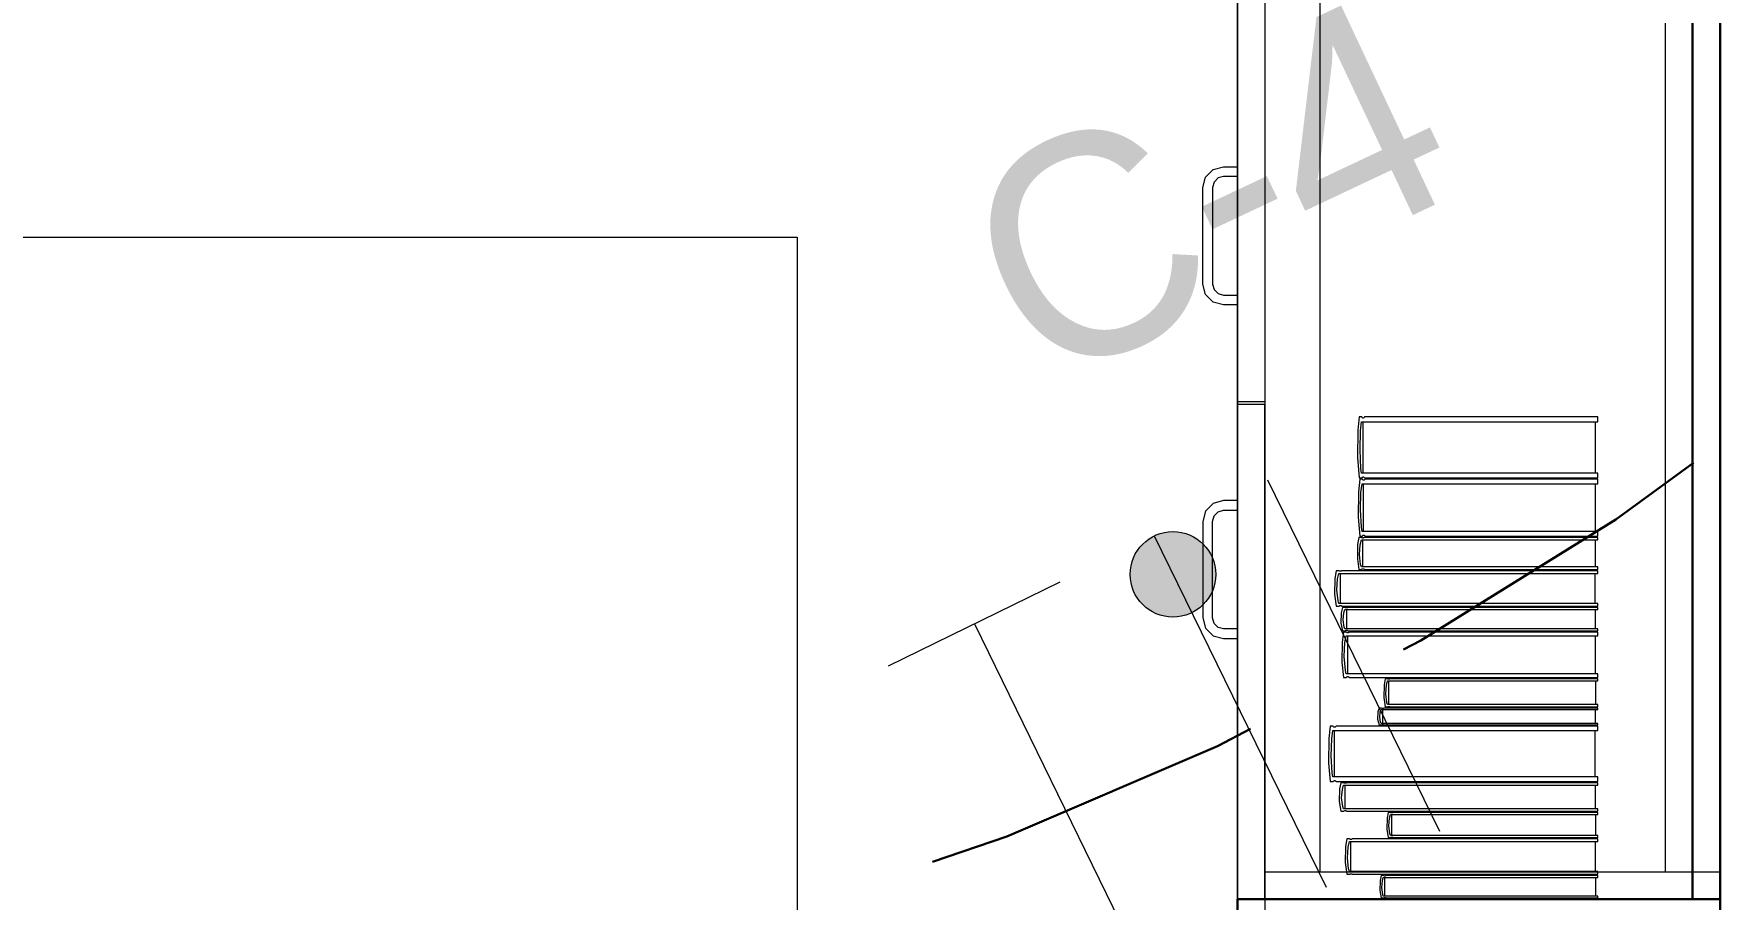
# Model space of a CAD drawing. Header units: inches. Extents: x -19 to 5698, y -728 to 92.
# Drawn here: x 111.298 to 112.52, y 20.981 to 21.608 of the extents above; entities that cross this region are included whole.
import ezdxf

# ---------------------------------------------------------------- set-up
doc = ezdxf.new("R2010")
doc.units = ezdxf.units.IN
doc.header["$MEASUREMENT"] = 0
doc.set_wipeout_variables(frame=1)
for name, pattern in [('CONTINUA', [0]), ('HIDDEN', [0.375, 0.25, -0.125]), ('RAYITAS', [0.375, 0.25, -0.125]), ('Wipeout_Contour', [1, 0, -1])]:
    doc.linetypes.add(name, pattern=pattern)
for name, color, linetype, lineweight in [('00 conduct tomacorr', 120, 'HIDDEN', 30), ('00 IE CKTO ILUMINACION', 3, 'Continuous', 50), ('T-TECHO-E', 150, 'Continuous', 20), ('TOMACORRIENTE', 22, 'RAYITAS', 9)]:
    doc.layers.add(name, color=color, linetype=linetype, lineweight=lineweight)
doc.layers.add('02 _ ARQ _ ZON _ Espacio.3D', color=7, linetype='Continuous')
doc.layers.add('Interior - Mobiliario', color=7, linetype='Continuous')

# ---------------------------------------------------------------- blocks, each defined once
blk = doc.blocks.new('a')
at = {"layer": 'TOMACORRIENTE', "ltscale": 0.05}
h = blk.add_hatch(color=4, dxfattribs=at)
edge = h.paths.add_edge_path()
edge.add_arc((0, 0.0752), 0.02106, 0, 360)
at = {"layer": 'TOMACORRIENTE', "color": 4}
for p, q in [((-0.14553, 0.09625), (-0.0515, 0.09625)), ((-0.09851, 0.09625), (-0.09851, -0.09657)), ((0, 0.09625), (0, -0.09625)), ((0.06232, -0.09625), (0.06232, 0.09625))]:
    blk.add_line(p, q, dxfattribs=at)
blk.add_circle((0, 0.0752), 0.02106, dxfattribs=at)
blk = doc.blocks.new('CABLE 3FACE')
at = {"layer": 'T-TECHO-E', "rotation": 59.94170052614085}
blk.add_blockref('a', (0, 0), dxfattribs=at)

msp = doc.modelspace()

# ---------------------------------------------------------------- linework, layer by layer
at = {"layer": '02 _ ARQ _ ZON _ Espacio.3D', "color": 254, "linetype": 'Continuous', "lineweight": 0, "flags": 128}
msp.add_lwpolyline([(100.8201, 17.4), (112.52, 17.4), (112.52, 29.6999), (100.82, 29.7), (100.82, 27.9653), (102.07, 27.9653), (102.07, 27.7902), (100.82, 27.7902)], close=True, dxfattribs=at)
at = {"layer": 'Interior - Mobiliario', "color": 175, "linetype": 'Continuous', "lineweight": 13}
for p, q in [((112.17, 20.9607), (112.17, 22.4607)), ((112.17, 22.4407), (112.17, 20.9807)), ((112.17, 22.4407), (112.17, 20.9807)), ((112.19, 22.4407), (112.19, 20.9807)), ((112.19, 22.4407), (112.19, 20.9807)), ((112.19, 22.4407), (112.19, 20.9807)), ((112.5, 20.9807), (112.5, 22.4407)), ((112.19, 22.4207), (112.19, 21.0007)), ((112.23, 21.0007), (112.23, 22.4207)), ((112.48, 22.4207), (112.48, 21.0007)), ((112.17, 21.7007), (112.17, 21.3417)), ((112.19, 21.7007), (112.19, 21.3417)), ((112.145, 21.4967), (112.147, 21.5042)), ((112.147, 21.5042), (112.1525, 21.5097)), ((112.1525, 21.5097), (112.16, 21.5117)), ((112.156, 21.5037), (112.1531, 21.5007)), ((112.16, 21.5047), (112.156, 21.5037)), ((112.16, 21.5117), (112.17, 21.5117)), ((112.17, 21.5047), (112.16, 21.5047)), ((112.17, 21.5117), (112.17, 21.5047)), ((112.145, 21.4267), (112.145, 21.4967)), ((112.1531, 21.5007), (112.152, 21.4967)), ((112.152, 21.4967), (112.152, 21.4267)), ((112.147, 21.4192), (112.145, 21.4267)), ((112.1525, 21.4137), (112.147, 21.4192)), ((112.152, 21.4267), (112.1531, 21.4227)), ((112.1531, 21.4227), (112.156, 21.4198)), ((112.156, 21.4198), (112.16, 21.4187)), ((112.16, 21.4187), (112.17, 21.4187)), ((112.17, 21.4187), (112.17, 21.4117)), ((112.16, 21.4117), (112.1525, 21.4137)), ((112.17, 21.4117), (112.16, 21.4117)), ((112.17, 21.3417), (112.19, 21.3417)), ((112.17, 20.9807), (112.17, 21.3397)), ((112.17, 21.3397), (112.19, 21.3397)), ((112.19, 20.9807), (112.19, 21.3397)), ((112.2584, 21.3304), (112.2574, 21.3207)), ((112.2602, 21.3304), (112.2584, 21.3304)), ((112.2603, 21.3302), (112.2602, 21.3304)), ((112.2606, 21.3299), (112.2603, 21.3302)), ((112.2622, 21.3304), (112.262, 21.3301)), ((112.4313, 21.3304), (112.2622, 21.3304)), ((112.4313, 21.3268), (112.4313, 21.3304)), ((112.2574, 21.3207), (112.2572, 21.3009)), ((112.2589, 21.3066), (112.2593, 21.3202)), ((112.2593, 21.3202), (112.2601, 21.3268)), ((112.2601, 21.3268), (112.4313, 21.3268)), ((112.2608, 21.3297), (112.2606, 21.3299)), ((112.261, 21.3296), (112.2608, 21.3297)), ((112.2613, 21.3296), (112.261, 21.3296)), ((112.261, 21.3268), (112.261, 21.2897)), ((112.2616, 21.3297), (112.2613, 21.3296)), ((112.2618, 21.3299), (112.2616, 21.3297)), ((112.262, 21.3301), (112.2618, 21.3299)), ((112.4296, 21.2897), (112.4296, 21.3268)), ((112.2596, 21.2931), (112.2589, 21.3066)), ((112.2572, 21.3009), (112.2584, 21.2862)), ((112.2587, 21.2852), (112.2578, 21.2761)), ((112.2584, 21.2862), (112.2602, 21.2862)), ((112.2606, 21.2852), (112.2587, 21.2852)), ((112.2601, 21.2897), (112.2596, 21.2931)), ((112.2596, 21.2757), (112.2604, 21.2819)), ((112.4313, 21.2897), (112.2601, 21.2897)), ((112.2602, 21.2862), (112.2604, 21.2864)), ((112.2604, 21.2864), (112.2606, 21.2867)), ((112.2604, 21.2819), (112.4313, 21.2819)), ((112.2606, 21.2867), (112.2609, 21.2868)), ((112.2607, 21.285), (112.2606, 21.2852)), ((112.2609, 21.2848), (112.2607, 21.285)), ((112.2609, 21.2868), (112.2611, 21.2869)), ((112.2611, 21.2846), (112.2609, 21.2848)), ((112.2611, 21.2869), (112.2614, 21.2869)), ((112.2614, 21.2845), (112.2611, 21.2846)), ((112.2613, 21.2819), (112.2613, 21.2473)), ((112.2614, 21.2869), (112.2616, 21.2868)), ((112.2616, 21.2845), (112.2614, 21.2845)), ((112.2616, 21.2868), (112.2618, 21.2866)), ((112.2619, 21.2846), (112.2616, 21.2845)), ((112.2618, 21.2866), (112.2621, 21.2863)), ((112.2621, 21.2847), (112.2619, 21.2846)), ((112.2621, 21.2863), (112.2622, 21.2862)), ((112.2624, 21.285), (112.2621, 21.2847)), ((112.2622, 21.2862), (112.4313, 21.2862)), ((112.2625, 21.2852), (112.2624, 21.285)), ((112.4313, 21.2852), (112.2625, 21.2852)), ((112.4296, 21.2473), (112.4296, 21.2819)), ((112.4313, 21.2862), (112.4313, 21.2897)), ((112.4313, 21.2819), (112.4313, 21.2852)), ((112.16, 21.2697), (112.1525, 21.2677)), ((112.17, 21.2697), (112.16, 21.2697)), ((112.17, 21.2627), (112.17, 21.2697)), ((112.2578, 21.2761), (112.2576, 21.2577)), ((112.2592, 21.2631), (112.2596, 21.2757)), ((112.147, 21.2622), (112.145, 21.2547)), ((112.1525, 21.2677), (112.147, 21.2622)), ((112.152, 21.2547), (112.1531, 21.2587)), ((112.1531, 21.2587), (112.156, 21.2617)), ((112.156, 21.2617), (112.16, 21.2627)), ((112.16, 21.2627), (112.17, 21.2627)), ((112.2576, 21.2577), (112.2587, 21.244)), ((112.2599, 21.2504), (112.2592, 21.2631)), ((112.145, 21.2547), (112.145, 21.1847)), ((112.152, 21.1847), (112.152, 21.2547)), ((112.2604, 21.2473), (112.2599, 21.2504)), ((112.4313, 21.2473), (112.2604, 21.2473)), ((112.261, 21.2445), (112.2612, 21.2446)), ((112.2612, 21.2446), (112.2614, 21.2447)), ((112.2614, 21.2447), (112.2617, 21.2447)), ((112.2617, 21.2447), (112.2619, 21.2446)), ((112.4313, 21.244), (112.4313, 21.2473)), ((112.2572, 21.238), (112.257, 21.2276)), ((112.2581, 21.243), (112.2572, 21.238)), ((112.26, 21.243), (112.2581, 21.243)), ((112.2586, 21.2306), (112.2591, 21.2377)), ((112.2587, 21.244), (112.2606, 21.244)), ((112.2591, 21.2377), (112.2599, 21.2412)), ((112.2599, 21.2412), (112.4313, 21.2412)), ((112.2601, 21.2429), (112.26, 21.243)), ((112.2603, 21.2428), (112.2601, 21.2429)), ((112.2606, 21.2427), (112.2603, 21.2428)), ((112.2606, 21.244), (112.2607, 21.2442)), ((112.2608, 21.2426), (112.2606, 21.2427)), ((112.2607, 21.2442), (112.261, 21.2445)), ((112.2607, 21.2412), (112.2607, 21.2218)), ((112.2611, 21.2426), (112.2608, 21.2426)), ((112.2613, 21.2427), (112.2611, 21.2426)), ((112.2616, 21.2428), (112.2613, 21.2427)), ((112.2618, 21.2429), (112.2616, 21.2428)), ((112.2619, 21.243), (112.2618, 21.2429)), ((112.2619, 21.2446), (112.2622, 21.2444)), ((112.4313, 21.243), (112.2619, 21.243)), ((112.2622, 21.2444), (112.2624, 21.2442)), ((112.2624, 21.2442), (112.2625, 21.244)), ((112.2625, 21.244), (112.4313, 21.244)), ((112.4296, 21.2218), (112.4296, 21.2412)), ((112.4313, 21.2412), (112.4313, 21.243)), ((112.257, 21.2276), (112.2581, 21.2199)), ((112.2593, 21.2235), (112.2586, 21.2306)), ((112.2599, 21.2218), (112.2593, 21.2235)), ((112.4313, 21.2218), (112.2599, 21.2218)), ((112.2601, 21.22), (112.2604, 21.2202)), ((112.2604, 21.2202), (112.2606, 21.2203)), ((112.2606, 21.2203), (112.2609, 21.2203)), ((112.2609, 21.2203), (112.2611, 21.2203)), ((112.2611, 21.2203), (112.2614, 21.2203)), ((112.2614, 21.2203), (112.2616, 21.2202)), ((112.4313, 21.2199), (112.4313, 21.2218)), ((112.2406, 21.2133), (112.2404, 21.2018)), ((112.2416, 21.2189), (112.2406, 21.2133)), ((112.2437, 21.2189), (112.2416, 21.2189)), ((112.2422, 21.2051), (112.2427, 21.213)), ((112.2427, 21.213), (112.2435, 21.2169)), ((112.2435, 21.2169), (112.4313, 21.2169)), ((112.2438, 21.2188), (112.2437, 21.2189)), ((112.244, 21.2187), (112.2438, 21.2188)), ((112.2443, 21.2186), (112.244, 21.2187)), ((112.2446, 21.2185), (112.2443, 21.2186)), ((112.2445, 21.2169), (112.2445, 21.1952)), ((112.2449, 21.2185), (112.2446, 21.2185)), ((112.2451, 21.2185), (112.2449, 21.2185)), ((112.2454, 21.2186), (112.2451, 21.2185)), ((112.2456, 21.2188), (112.2454, 21.2186)), ((112.2458, 21.2189), (112.2456, 21.2188)), ((112.4313, 21.2189), (112.2458, 21.2189)), ((112.2581, 21.2199), (112.26, 21.2199)), ((112.26, 21.2199), (112.2601, 21.22)), ((112.2616, 21.2202), (112.2618, 21.22)), ((112.2618, 21.22), (112.2619, 21.2199)), ((112.2619, 21.2199), (112.4313, 21.2199)), ((112.4294, 21.1952), (112.4294, 21.2169)), ((112.4313, 21.2169), (112.4313, 21.2189)), ((112.2404, 21.2018), (112.2416, 21.1932)), ((112.243, 21.1972), (112.2422, 21.2051)), ((112.2435, 21.1952), (112.243, 21.1972)), ((112.145, 21.1847), (112.147, 21.1772)), ((112.1531, 21.1807), (112.152, 21.1847)), ((112.2416, 21.1932), (112.2437, 21.1932)), ((112.4313, 21.1952), (112.2435, 21.1952)), ((112.2437, 21.1932), (112.2438, 21.1933)), ((112.2438, 21.1933), (112.2441, 21.1935)), ((112.2441, 21.1935), (112.2444, 21.1936)), ((112.2444, 21.1936), (112.2446, 21.1936)), ((112.2446, 21.1936), (112.2449, 21.1936)), ((112.2449, 21.1936), (112.2452, 21.1935)), ((112.2452, 21.1885), (112.2449, 21.181)), ((112.2452, 21.1935), (112.2454, 21.1934)), ((112.2462, 21.1922), (112.2452, 21.1885)), ((112.2454, 21.1934), (112.2457, 21.1933)), ((112.2457, 21.1933), (112.2458, 21.1932)), ((112.2458, 21.1932), (112.4313, 21.1932)), ((112.2482, 21.1922), (112.2462, 21.1922)), ((112.2467, 21.1832), (112.2472, 21.1883)), ((112.2472, 21.1883), (112.248, 21.1908)), ((112.248, 21.1908), (112.4313, 21.1908)), ((112.2483, 21.1921), (112.2482, 21.1922)), ((112.2485, 21.192), (112.2483, 21.1921)), ((112.2488, 21.1919), (112.2485, 21.192)), ((112.249, 21.1919), (112.2488, 21.1919)), ((112.2493, 21.1919), (112.249, 21.1919)), ((112.249, 21.1908), (112.249, 21.1768)), ((112.2496, 21.1919), (112.2493, 21.1919)), ((112.2498, 21.192), (112.2496, 21.1919)), ((112.2501, 21.1921), (112.2498, 21.192)), ((112.2502, 21.1922), (112.2501, 21.1921)), ((112.4313, 21.1922), (112.2502, 21.1922)), ((112.4295, 21.1768), (112.4295, 21.1908)), ((112.4313, 21.1932), (112.4313, 21.1952)), ((112.4313, 21.1908), (112.4313, 21.1922)), ((112.147, 21.1772), (112.1525, 21.1717)), ((112.1525, 21.1717), (112.16, 21.1697)), ((112.156, 21.1778), (112.1531, 21.1807)), ((112.16, 21.1767), (112.156, 21.1778)), ((112.17, 21.1767), (112.16, 21.1767)), ((112.17, 21.1697), (112.17, 21.1767)), ((112.2449, 21.181), (112.2462, 21.1754)), ((112.247, 21.1744), (112.246, 21.1672)), ((112.2462, 21.1754), (112.2482, 21.1754)), ((112.2475, 21.178), (112.2467, 21.1832)), ((112.249, 21.1744), (112.247, 21.1744)), ((112.248, 21.1768), (112.2475, 21.178)), ((112.4313, 21.1768), (112.248, 21.1768)), ((112.248, 21.1669), (112.2488, 21.1718)), ((112.2482, 21.1754), (112.2483, 21.1755)), ((112.2483, 21.1755), (112.2486, 21.1756)), ((112.2486, 21.1756), (112.2488, 21.1757)), ((112.2488, 21.1757), (112.2491, 21.1757)), ((112.2488, 21.1718), (112.4313, 21.1718)), ((112.2491, 21.1743), (112.249, 21.1744)), ((112.2491, 21.1757), (112.2494, 21.1757)), ((112.2493, 21.1741), (112.2491, 21.1743)), ((112.2496, 21.174), (112.2493, 21.1741)), ((112.2494, 21.1757), (112.2496, 21.1757)), ((112.2496, 21.1757), (112.2499, 21.1756)), ((112.2498, 21.1739), (112.2496, 21.174)), ((112.2501, 21.1739), (112.2498, 21.1739)), ((112.2498, 21.1718), (112.2498, 21.1442)), ((112.2499, 21.1756), (112.2501, 21.1755)), ((112.2501, 21.1755), (112.2502, 21.1754)), ((112.2504, 21.1739), (112.2501, 21.1739)), ((112.2502, 21.1754), (112.4313, 21.1754)), ((112.2506, 21.1741), (112.2504, 21.1739)), ((112.2509, 21.1742), (112.2506, 21.1741)), ((112.251, 21.1744), (112.2509, 21.1742)), ((112.4313, 21.1744), (112.251, 21.1744)), ((112.4295, 21.1442), (112.4295, 21.1718)), ((112.4313, 21.1754), (112.4313, 21.1768)), ((112.4313, 21.1718), (112.4313, 21.1744)), ((112.16, 21.1697), (112.17, 21.1697)), ((112.246, 21.1672), (112.2458, 21.1526)), ((112.2475, 21.1568), (112.248, 21.1669)), ((112.2458, 21.1526), (112.247, 21.1416)), ((112.2483, 21.1467), (112.2475, 21.1568)), ((112.247, 21.1416), (112.249, 21.1416)), ((112.2488, 21.1442), (112.2483, 21.1467)), ((112.4313, 21.1442), (112.2488, 21.1442)), ((112.249, 21.1416), (112.2491, 21.1418)), ((112.2491, 21.1418), (112.2494, 21.142)), ((112.2494, 21.142), (112.2496, 21.1421)), ((112.2496, 21.1421), (112.2499, 21.1422)), ((112.2499, 21.1422), (112.2502, 21.1422)), ((112.2502, 21.1422), (112.2504, 21.1421)), ((112.2504, 21.1421), (112.2507, 21.1419)), ((112.2507, 21.1419), (112.2509, 21.1417)), ((112.2509, 21.1417), (112.251, 21.1416)), ((112.251, 21.1416), (112.4313, 21.1416)), ((112.2764, 21.1361), (112.2762, 21.127)), ((112.2772, 21.1406), (112.2764, 21.1361)), ((112.2789, 21.1406), (112.2772, 21.1406)), ((112.2777, 21.1297), (112.278, 21.1359)), ((112.278, 21.1359), (112.2788, 21.139)), ((112.2788, 21.139), (112.4313, 21.139)), ((112.279, 21.1405), (112.2789, 21.1406)), ((112.2792, 21.1404), (112.279, 21.1405)), ((112.2794, 21.1403), (112.2792, 21.1404)), ((112.2796, 21.1403), (112.2794, 21.1403)), ((112.2795, 21.139), (112.2795, 21.1219)), ((112.2798, 21.1403), (112.2796, 21.1403)), ((112.2801, 21.1403), (112.2798, 21.1403)), ((112.2803, 21.1404), (112.2801, 21.1403)), ((112.2805, 21.1405), (112.2803, 21.1404)), ((112.2806, 21.1406), (112.2805, 21.1405)), ((112.4313, 21.1406), (112.2806, 21.1406)), ((112.4298, 21.1219), (112.4298, 21.139)), ((112.4313, 21.1416), (112.4313, 21.1442)), ((112.4313, 21.139), (112.4313, 21.1406)), ((112.2762, 21.127), (112.2772, 21.1202)), ((112.2783, 21.1234), (112.2777, 21.1297)), ((112.2788, 21.1219), (112.2783, 21.1234)), ((112.2718, 21.1166), (112.2716, 21.1112)), ((112.2716, 21.1112), (112.2727, 21.1072)), ((112.2727, 21.1192), (112.2718, 21.1166)), ((112.2744, 21.1192), (112.2727, 21.1192)), ((112.2732, 21.1128), (112.2736, 21.1165)), ((112.2738, 21.1091), (112.2732, 21.1128)), ((112.2736, 21.1165), (112.2743, 21.1183)), ((112.2743, 21.1183), (112.4313, 21.1183)), ((112.2745, 21.1192), (112.2744, 21.1192)), ((112.2747, 21.1191), (112.2745, 21.1192)), ((112.2749, 21.1191), (112.2747, 21.1191)), ((112.2752, 21.119), (112.2749, 21.1191)), ((112.2751, 21.1183), (112.2751, 21.1082)), ((112.2754, 21.119), (112.2752, 21.119)), ((112.2756, 21.1191), (112.2754, 21.119)), ((112.2758, 21.1191), (112.2756, 21.1191)), ((112.2761, 21.1192), (112.2758, 21.1191)), ((112.2762, 21.1192), (112.2761, 21.1192)), ((112.4313, 21.1192), (112.2762, 21.1192)), ((112.2772, 21.1202), (112.2789, 21.1202)), ((112.4313, 21.1219), (112.2788, 21.1219)), ((112.2789, 21.1202), (112.279, 21.1203)), ((112.279, 21.1203), (112.2792, 21.1205)), ((112.2792, 21.1205), (112.2794, 21.1205)), ((112.2794, 21.1205), (112.2797, 21.1206)), ((112.2797, 21.1206), (112.2799, 21.1206)), ((112.2799, 21.1206), (112.2801, 21.1205)), ((112.2801, 21.1205), (112.2803, 21.1204)), ((112.2803, 21.1204), (112.2805, 21.1203)), ((112.2805, 21.1203), (112.2806, 21.1202)), ((112.2806, 21.1202), (112.4313, 21.1202)), ((112.4297, 21.1082), (112.4297, 21.1183)), ((112.4313, 21.1202), (112.4313, 21.1219)), ((112.4313, 21.1183), (112.4313, 21.1192)), ((112.2373, 21.1062), (112.2363, 21.0974)), ((112.2394, 21.1062), (112.2373, 21.1062)), ((112.2384, 21.097), (112.2393, 21.103)), ((112.2393, 21.103), (112.4313, 21.103)), ((112.2395, 21.106), (112.2394, 21.1062)), ((112.2398, 21.1058), (112.2395, 21.106)), ((112.24, 21.1056), (112.2398, 21.1058)), ((112.2403, 21.1055), (112.24, 21.1056)), ((112.2402, 21.103), (112.2402, 21.0694)), ((112.2406, 21.1055), (112.2403, 21.1055)), ((112.2409, 21.1056), (112.2406, 21.1055)), ((112.2412, 21.1058), (112.2409, 21.1056)), ((112.2414, 21.106), (112.2412, 21.1058)), ((112.2416, 21.1062), (112.2414, 21.106)), ((112.4313, 21.1062), (112.2416, 21.1062)), ((112.2727, 21.1072), (112.2744, 21.1072)), ((112.2743, 21.1082), (112.2738, 21.1091)), ((112.4313, 21.1082), (112.2743, 21.1082)), ((112.2744, 21.1072), (112.2746, 21.1073)), ((112.2746, 21.1073), (112.2748, 21.1073)), ((112.2748, 21.1073), (112.275, 21.1074)), ((112.275, 21.1074), (112.2752, 21.1074)), ((112.2752, 21.1074), (112.2754, 21.1074)), ((112.2754, 21.1074), (112.2757, 21.1074)), ((112.2757, 21.1074), (112.2759, 21.1073)), ((112.2759, 21.1073), (112.2761, 21.1072)), ((112.2761, 21.1072), (112.2762, 21.1072)), ((112.2762, 21.1072), (112.4313, 21.1072)), ((112.4294, 21.0694), (112.4294, 21.103)), ((112.4313, 21.1072), (112.4313, 21.1082)), ((112.4313, 21.103), (112.4313, 21.1062)), ((112.2363, 21.0974), (112.236, 21.0795)), ((112.2379, 21.0847), (112.2384, 21.097)), ((112.236, 21.0795), (112.2373, 21.0661)), ((112.2387, 21.0724), (112.2379, 21.0847)), ((112.2373, 21.0661), (112.2394, 21.0661)), ((112.2393, 21.0694), (112.2387, 21.0724)), ((112.4313, 21.0694), (112.2393, 21.0694)), ((112.2394, 21.0661), (112.2396, 21.0664)), ((112.2396, 21.0664), (112.2398, 21.0666)), ((112.2398, 21.0666), (112.2401, 21.0667)), ((112.2401, 21.0667), (112.2404, 21.0668)), ((112.2404, 21.0668), (112.2407, 21.0668)), ((112.2407, 21.0668), (112.241, 21.0667)), ((112.241, 21.0667), (112.2412, 21.0665)), ((112.2412, 21.0665), (112.2415, 21.0663)), ((112.2415, 21.0663), (112.2416, 21.0661)), ((112.2416, 21.0661), (112.4313, 21.0661)), ((112.2451, 21.0651), (112.2441, 21.0607)), ((112.2471, 21.0651), (112.2451, 21.0651)), ((112.2461, 21.0604), (112.247, 21.0635)), ((112.247, 21.0635), (112.4313, 21.0635)), ((112.2472, 21.0651), (112.2471, 21.0651)), ((112.2475, 21.0649), (112.2472, 21.0651)), ((112.2477, 21.0649), (112.2475, 21.0649)), ((112.248, 21.0648), (112.2477, 21.0649)), ((112.2479, 21.0635), (112.2479, 21.0463)), ((112.2483, 21.0648), (112.248, 21.0648)), ((112.2485, 21.0648), (112.2483, 21.0648)), ((112.2488, 21.0649), (112.2485, 21.0648)), ((112.249, 21.065), (112.2488, 21.0649)), ((112.2492, 21.0651), (112.249, 21.065)), ((112.4313, 21.0651), (112.2492, 21.0651)), ((112.4295, 21.0463), (112.4295, 21.0635)), ((112.4313, 21.0661), (112.4313, 21.0694)), ((112.4313, 21.0635), (112.4313, 21.0651)), ((112.2441, 21.0607), (112.2438, 21.0515)), ((112.2438, 21.0515), (112.2451, 21.0447)), ((112.2456, 21.0542), (112.2461, 21.0604)), ((112.2464, 21.0479), (112.2456, 21.0542)), ((112.2451, 21.0447), (112.2471, 21.0447)), ((112.247, 21.0463), (112.2464, 21.0479)), ((112.4313, 21.0463), (112.247, 21.0463)), ((112.2471, 21.0447), (112.2473, 21.0448)), ((112.2473, 21.0448), (112.2475, 21.0449)), ((112.2475, 21.0449), (112.2478, 21.045)), ((112.2478, 21.045), (112.248, 21.045)), ((112.248, 21.045), (112.2483, 21.045)), ((112.2483, 21.045), (112.2486, 21.045)), ((112.2486, 21.045), (112.2488, 21.0449)), ((112.2488, 21.0449), (112.2491, 21.0448)), ((112.2491, 21.0448), (112.2492, 21.0447)), ((112.2492, 21.0447), (112.4313, 21.0447)), ((112.2785, 21.0397), (112.2784, 21.0316)), ((112.2794, 21.0437), (112.2785, 21.0397)), ((112.281, 21.0437), (112.2794, 21.0437)), ((112.2798, 21.0339), (112.2802, 21.0395)), ((112.2802, 21.0395), (112.2809, 21.0422)), ((112.2809, 21.0422), (112.4313, 21.0422)), ((112.2811, 21.0436), (112.281, 21.0437)), ((112.2813, 21.0435), (112.2811, 21.0436)), ((112.2815, 21.0434), (112.2813, 21.0435)), ((112.2817, 21.0434), (112.2815, 21.0434)), ((112.282, 21.0434), (112.2817, 21.0434)), ((112.2817, 21.0422), (112.2817, 21.027)), ((112.2822, 21.0434), (112.282, 21.0434)), ((112.2824, 21.0435), (112.2822, 21.0434)), ((112.2826, 21.0436), (112.2824, 21.0435)), ((112.2827, 21.0437), (112.2826, 21.0436)), ((112.4313, 21.0437), (112.2827, 21.0437)), ((112.4298, 21.027), (112.4298, 21.0422)), ((112.4313, 21.0447), (112.4313, 21.0463)), ((112.4313, 21.0422), (112.4313, 21.0437)), ((112.2784, 21.0316), (112.2794, 21.0255)), ((112.2794, 21.0255), (112.281, 21.0255)), ((112.2804, 21.0283), (112.2798, 21.0339)), ((112.2809, 21.027), (112.2804, 21.0283)), ((112.4313, 21.027), (112.2809, 21.027)), ((112.281, 21.0255), (112.2812, 21.0256)), ((112.2812, 21.0256), (112.2814, 21.0257)), ((112.2814, 21.0257), (112.2816, 21.0258)), ((112.2816, 21.0258), (112.2818, 21.0258)), ((112.2818, 21.0258), (112.282, 21.0258)), ((112.282, 21.0258), (112.2822, 21.0258)), ((112.2822, 21.0258), (112.2824, 21.0257)), ((112.2824, 21.0257), (112.2826, 21.0256)), ((112.2826, 21.0256), (112.2827, 21.0255)), ((112.2827, 21.0255), (112.4313, 21.0255)), ((112.4313, 21.0255), (112.4313, 21.027)), ((112.2483, 21.0189), (112.2481, 21.0074)), ((112.2493, 21.0245), (112.2483, 21.0189)), ((112.2513, 21.0245), (112.2493, 21.0245)), ((112.2499, 21.0107), (112.2503, 21.0186)), ((112.2503, 21.0186), (112.2512, 21.0225)), ((112.2512, 21.0225), (112.4313, 21.0225)), ((112.2514, 21.0244), (112.2513, 21.0245)), ((112.2517, 21.0242), (112.2514, 21.0244)), ((112.2519, 21.0241), (112.2517, 21.0242)), ((112.2522, 21.0241), (112.2519, 21.0241)), ((112.2521, 21.0225), (112.2521, 21.0009)), ((112.2524, 21.0241), (112.2522, 21.0241)), ((112.2527, 21.0241), (112.2524, 21.0241)), ((112.253, 21.0242), (112.2527, 21.0241)), ((112.2532, 21.0244), (112.253, 21.0242)), ((112.2533, 21.0245), (112.2532, 21.0244)), ((112.4313, 21.0245), (112.2533, 21.0245)), ((112.4295, 21.0009), (112.4295, 21.0225)), ((112.4313, 21.0225), (112.4313, 21.0245)), ((112.19, 21.0007), (112.19, 20.9607)), ((112.19, 21.0007), (112.23, 21.0007)), ((112.23, 21.0007), (112.48, 21.0007)), ((112.2481, 21.0074), (112.2493, 20.9989)), ((112.2506, 21.0028), (112.2499, 21.0107)), ((112.2512, 21.0009), (112.2506, 21.0028)), ((112.4313, 21.0009), (112.2512, 21.0009)), ((112.4313, 20.9989), (112.4313, 21.0009)), ((112.2493, 20.9989), (112.2513, 20.9989)), ((112.2513, 20.9989), (112.2515, 20.999)), ((112.2515, 20.999), (112.2517, 20.9991)), ((112.2517, 20.9991), (112.252, 20.9992)), ((112.252, 20.9992), (112.2522, 20.9993)), ((112.2522, 20.9993), (112.2525, 20.9993)), ((112.2525, 20.9993), (112.2528, 20.9992)), ((112.2528, 20.9992), (112.253, 20.9991)), ((112.253, 20.9991), (112.2532, 20.999)), ((112.2532, 20.999), (112.2533, 20.9989)), ((112.2533, 20.9989), (112.4313, 20.9989)), ((112.2734, 20.9943), (112.2732, 20.9871)), ((112.2743, 20.9979), (112.2734, 20.9943)), ((112.276, 20.9979), (112.2743, 20.9979)), ((112.2747, 20.9892), (112.2751, 20.9941)), ((112.2754, 20.9842), (112.2747, 20.9892)), ((112.2751, 20.9941), (112.2758, 20.9966)), ((112.2758, 20.9966), (112.4313, 20.9966)), ((112.2761, 20.9978), (112.276, 20.9979)), ((112.2763, 20.9977), (112.2761, 20.9978)), ((112.2765, 20.9976), (112.2763, 20.9977)), ((112.2767, 20.9976), (112.2765, 20.9976)), ((112.2766, 20.9966), (112.2766, 20.983)), ((112.2769, 20.9976), (112.2767, 20.9976)), ((112.2772, 20.9976), (112.2769, 20.9976)), ((112.2774, 20.9977), (112.2772, 20.9976)), ((112.2776, 20.9978), (112.2774, 20.9977)), ((112.2777, 20.9979), (112.2776, 20.9978)), ((112.4313, 20.9979), (112.2777, 20.9979)), ((112.4298, 20.983), (112.4298, 20.9966)), ((112.4313, 20.9966), (112.4313, 20.9979)), ((112.17, 20.9807), (112.17, 20.9607)), ((112.17, 20.9807), (112.19, 20.9807)), ((112.19, 20.9807), (112.5, 20.9807)), ((112.2732, 20.9871), (112.2743, 20.9817)), ((112.2743, 20.9817), (112.276, 20.9817)), ((112.2758, 20.983), (112.2754, 20.9842)), ((112.4313, 20.983), (112.2758, 20.983)), ((112.276, 20.9817), (112.2761, 20.9818)), ((112.2761, 20.9818), (112.2763, 20.9819)), ((112.2763, 20.9819), (112.2765, 20.982)), ((112.2765, 20.982), (112.2768, 20.982)), ((112.2768, 20.982), (112.277, 20.982)), ((112.277, 20.982), (112.2772, 20.982)), ((112.2772, 20.982), (112.2774, 20.9819)), ((112.2774, 20.9819), (112.2776, 20.9818)), ((112.2776, 20.9818), (112.2777, 20.9817)), ((112.2777, 20.9817), (112.4313, 20.9817)), ((112.4313, 20.9817), (112.4313, 20.983))]:
    msp.add_line(p, q, dxfattribs=at)
at = {"layer": 'Interior - Mobiliario', "color": 175, "linetype": 'Continuous', "lineweight": 30}
msp.add_line((112.17, 20.9607), (112.17, 20.9807), dxfattribs=at)
at = {"layer": 'Interior - Mobiliario', "color": 175, "linetype": 'Continuous', "lineweight": 13, "flags": 128}
msp.add_lwpolyline([(110.551, 20.9607), (110.551, 22.4607), (111.151, 22.4607), (111.151, 21.4607), (111.851, 21.4607), (111.851, 20.9607)], close=True, dxfattribs=at)

# ---------------------------------------------------------------- block references
at = {"layer": '00 conduct tomacorr', "xscale": 1.47256122672843, "yscale": 1.47256122672843, "zscale": 1.47256122672843, "rotation": 326.1283740236001}
msp.add_blockref('CABLE 3FACE', (112.172, 21.1168, -0.0003), dxfattribs=at)

# ---------------------------------------------------------------- texts
at = {"layer": '00 IE CKTO ILUMINACION', "color": 4, "linetype": 'CONTINUA', "lineweight": 15}
msp.add_text('C-4', height=0.15962, rotation=25.2293, dxfattribs=at).set_placement((112.0264, 21.3491, -0.0003))

# ---------------------------------------------------------------- next in the draw order: wipeouts: each hides what was drawn before it
at = {"color": 254, "linetype": 'Wipeout_Contour', "lineweight": 0, "ltscale": 3297.421606}
msp.add_wipeout([(112.5, 22.4407), (112.5, 20.9807), (112.52, 20.9807), (112.52, 22.4407)], dxfattribs=at).dxf.layer = 'Interior - Mobiliario'

# ---------------------------------------------------------------- next in the draw order: linework, layer by layer
at = {"layer": '00 conduct tomacorr'}
msp.add_arc((111.2112, 23.0861, -0.0003), 2.2067, 260.333, 330.3419, dxfattribs=at)
at = {"layer": 'Interior - Mobiliario', "color": 175, "linetype": 'Continuous', "lineweight": 13}
for p, q in [((112.52, 22.4607), (112.52, 20.9607)), ((112.5, 22.4407), (112.5, 20.9807)), ((112.5, 20.9807), (112.5, 22.4407)), ((112.5, 20.9807), (112.5, 22.4407)), ((112.5, 20.9807), (112.5, 22.4407)), ((112.52, 20.9807), (112.52, 22.4407)), ((112.52, 20.9807), (112.52, 22.4407)), ((112.52, 21.0007), (112.52, 22.4207)), ((112.48, 21.0007), (112.52, 21.0007)), ((112.52, 20.9607), (112.52, 21.0007)), ((112.52, 20.9807), (112.17, 20.9807)), ((112.17, 20.9807), (112.52, 20.9807)), ((112.17, 20.9807), (112.5, 20.9807)), ((112.19, 20.9807), (112.5, 20.9807)), ((112.19, 20.9807), (112.5, 20.9807)), ((112.5, 20.9807), (112.52, 20.9807)), ((112.52, 20.9607), (112.52, 20.9807))]:
    msp.add_line(p, q, dxfattribs=at)
at = {"layer": 'Interior - Mobiliario', "color": 175, "linetype": 'Continuous', "lineweight": 30}
for p, q in [((112.5, 20.9807), (112.5, 22.4407)), ((112.52, 20.9807), (112.52, 22.4407)), ((112.17, 20.9807), (112.52, 20.9807)), ((112.5, 20.9807), (112.52, 20.9807)), ((112.52, 20.9607), (112.52, 20.9807))]:
    msp.add_line(p, q, dxfattribs=at)

doc.saveas('drawing.dxf')
